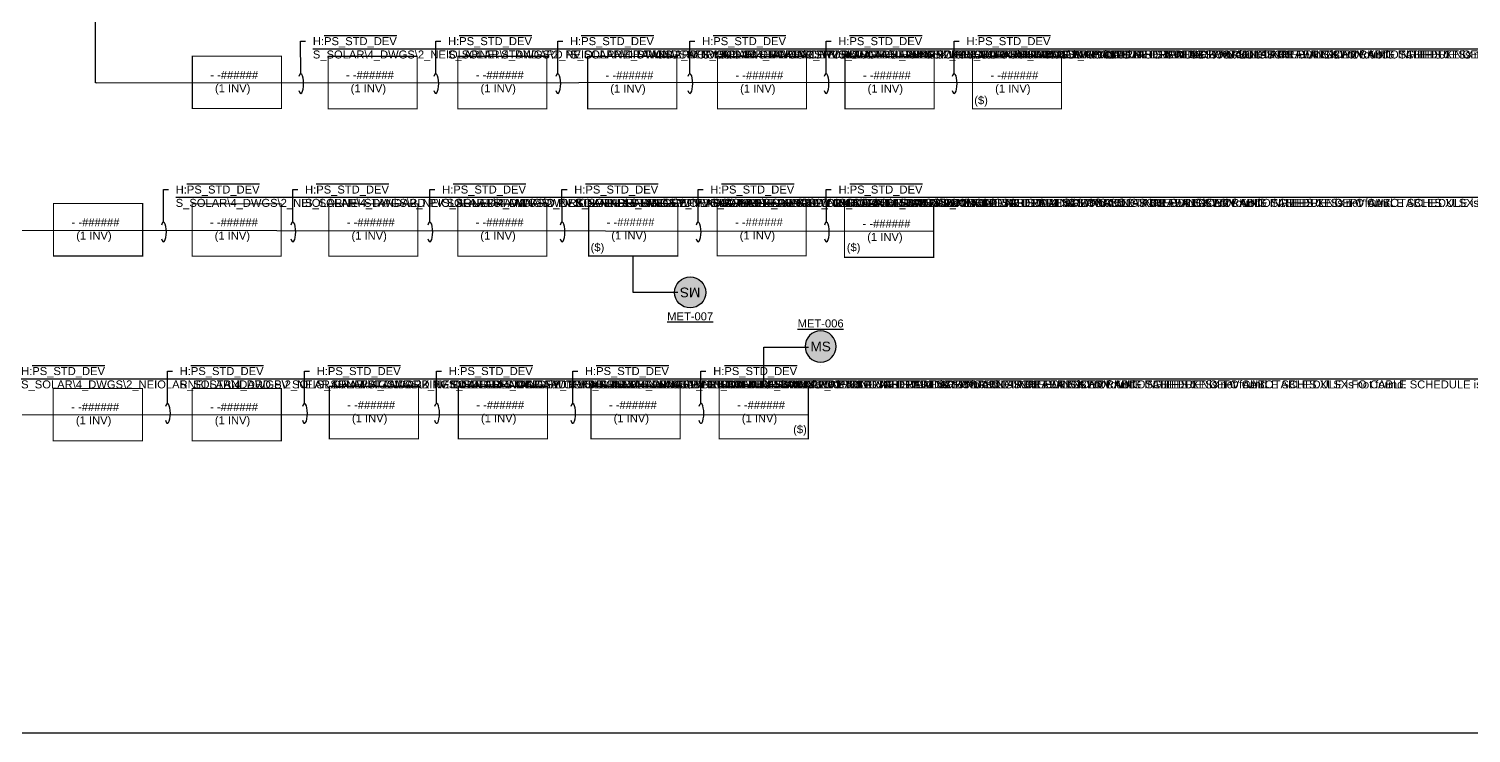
# Model space of a CAD drawing. Header units: feet. Extents: x -18 to 246, y -88 to 32.
# Drawn here: x 106.77 to 124.79, y -88 to -79.2 of the extents above; entities that cross this region are included whole.
import ezdxf
from ezdxf import colors
from ezdxf.entities.mleader import LeaderData, LeaderLine
from ezdxf.enums import TextEntityAlignment as Align
from ezdxf.math import Vec2, Vec3

# ---------------------------------------------------------------- set-up
doc = ezdxf.new("R2010")
doc.units = ezdxf.units.FT
doc.header["$MEASUREMENT"] = 0
doc.linetypes.add('PHANTOM2', pattern=[1.25, 0.625, -0.125, 0.125, -0.125, 0.125, -0.125])
for name, color, linetype in [('E-1LIN-EQPM-ENCL', 8, 'PHANTOM2'), ('E-CABL-FO-6_STND', 121, 'FIBER_OPTIC_6 STRAND'), ('G-ANNO-TEXT', 1, 'Continuous')]:
    doc.layers.add(name, color=color, linetype=linetype)
doc.layers.add('G-NPLT', color=67, linetype='Continuous', plot=False)
doc.styles.add('NEI-A', font='arial.ttf')
doc.styles.get("Standard").update_dxf_attribs({"font": 'arial.ttf'})
doc.linetypes.add('FIBER_OPTIC_6 STRAND', pattern='A,0.2,-0.05,0,-0.05,0.2,-0.15,["FO",Standard,S=0.1,R=0,X=-0.04,Y=-0.05],-0.25,0.2,-0.05,0,-0.05', length=1.2)
doc.linetypes.add('FIBER_OPTIC_FEEDER (OVERALL.5x)', pattern='A,0.1,-0.025,0,-0.025,0.1,-0.2,["FOF",Standard,S=0.13,R=0,X=-0.18,Y=-0.05],-0.2,0.1,-0.025,0,-0.025', length=0.8)

# ---------------------------------------------------------------- blocks, each defined once
blk = doc.blocks.new('PCS')
blk.add_wipeout([(10.996, 16.644), (12.109, 16.644), (12.109, 15.989), (10.996, 15.989)])
at = {"layer": 'E-1LIN-EQPM-ENCL', "linetype": 'Continuous', "const_width": 0.0135}
blk.add_lwpolyline([(12.109, 16.644), (10.996, 16.644), (10.996, 15.989), (12.109, 15.989)], close=True, dxfattribs=at)
blk = doc.blocks.new('*U24')
h = blk.add_hatch(color=255)
h.dxf.hatch_style = 1
edge = h.paths.add_edge_path()
edge.add_arc((0, 0), 0.2, 0, 360)
at = {"layer": 'defpoints', "color": 2}
for p, q in [((0, 0.24375), (0, 0.24375)), ((0, -0.24375), (0, -0.24375))]:
    blk.add_line(p, q, dxfattribs=at)
at = {"layer": 'G-ANNO-TEXT', "linetype": 'Continuous'}
blk.add_circle((0, 0), 0.2, dxfattribs=at)
at = {"layer": 'G-ANNO-TEXT', "style": 'NEI-A'}
blk.add_attdef('PV_LEGEND_CALLOUT', text='', height=0.125, dxfattribs=at).set_placement((0, 0), align=Align.MIDDLE_CENTER)
blk.add_attdef('PV_LEGEND_DESCRIPTION', text='', height=0.1, dxfattribs=at).set_placement((0.625, 0), align=Align.MIDDLE_LEFT)
blk = doc.blocks.new('Equipment Callout Arrowhead')
at = {"color": 0}
blk.add_ellipse((0, 0), major_axis=(0.99, 0), ratio=0.28679, start_param=-0.799881, end_param=3.941473, dxfattribs=at)

msp = doc.modelspace()

# ---------------------------------------------------------------- linework, layer by layer
at = {"color": 120, "linetype": 'FIBER_OPTIC_FEEDER (OVERALL.5x)', "flags": 128}
msp.add_lwpolyline([(107.611, -79.872), (107.603, -79.872), (107.617, -69.49)], dxfattribs=at)
at = {"layer": 'E-CABL-FO-6_STND', "ltscale": 0.8, "flags": 128}
for points in [[(114.881, -82.491), (114.322, -82.493), (114.322, -82.035)], [(115.952, -83.635), (115.952, -83.177), (116.511, -83.177)]]:
    msp.add_lwpolyline(points, dxfattribs=at)

# ---------------------------------------------------------------- block references
at = {"xscale": -1}
for p in [(120.923, -96.182), (122.619, -96.184), (124.24, -96.184), (125.862, -96.186), (127.483, -96.186), (129.076, -96.186), (130.669, -96.186), (119.19, -98.025), (120.92, -98.027), (122.628, -98.027), (124.239, -98.027), (127.478, -98.023), (129.071, -98.041), (119.186, -100.335), (120.922, -100.335), (122.634, -100.309), (124.246, -100.309), (125.903, -100.309)]:
    msp.add_blockref('PCS', p, dxfattribs=at)
at = {"layer": 'G-ANNO-TEXT'}
ref = msp.add_blockref('*U24', (115.033, -82.491), dxfattribs=dict(at, xscale=0.9720000292433572, yscale=0.9720000292433572, zscale=0.9720000292433572, rotation=180))
ref.add_attrib('PV_LEGEND_CALLOUT', 'MS', dxfattribs={"height": 0.1215, "rotation": 180, "style": 'NEI-A'}).set_placement((115.033, -82.491), align=Align.MIDDLE_CENTER)
ref = msp.add_blockref('*U24', (116.663, -83.167), dxfattribs=dict(at, xscale=-0.9720000292433572, yscale=0.9720000292433572, zscale=0.9720000292433572))
ref.add_attrib('PV_LEGEND_CALLOUT', 'MS', dxfattribs={"height": 0.1215, "style": 'NEI-A'}).set_placement((116.663, -83.167), align=Align.MIDDLE_CENTER)

# ---------------------------------------------------------------- texts
at = {"layer": 'G-ANNO-TEXT', "char_height": 0.1, "width": 0.27972, "style": 'NEI-A'}
for s, insert, attachment_point in [('{\\LMET-007}', (115.033, -82.74), 2), ('{\\LMET-006}', (116.663, -82.93), 8)]:
    msp.add_mtext(s, dxfattribs=dict(at, insert=insert, attachment_point=attachment_point))

# ---------------------------------------------------------------- leaders
at = {"layer": 'G-ANNO-TEXT'}
ml = msp.add_multileader_mtext('Standard', dxfattribs=at)
ml.set_content('H:\\OPS_STD_DEV\\PS_SOLAR\\4_DWGS\\2_NEI\\SOLAR\\NEI STANDARD PV SOLAR DRAWINGS\\WORKING IN\\REFERENCE\\PV AUTOTABLES.XLSX:FO CABLE SCHEDULE is not found.', color=256, style='NEI-A')
ml.set_leader_properties()
ml.set_arrow_properties(name='Equipment Callout Arrowhead')
ml.build(insert=Vec2(0, 0))
ml.multileader.update_dxf_attribs({"dogleg_length": 0.0625, "arrow_head_size": 0.125})
ctx = ml.context
ctx.base_point, ctx.char_height, ctx.arrow_head_size, ctx.landing_gap_size, ctx.plane_origin = Vec3(121.039, -77.501), 0.1, 0.125, 0.09, Vec3(120.977, -78.031)
notes = []
notes.append((ctx, [(0, (1, 1, 0), (120.977, -77.501), (1, 0), 0.0625, [(0, [(120.977, -78.031)], 0, [])])]))
ctx.mtext.insert, ctx.mtext.width, ctx.mtext.flow_direction = Vec3(121.129, -77.451), 0.00107, 5
for ctx, leaders in notes:
    for number, flags, end, landing, length, lines in leaders:
        leader = LeaderData()
        leader.index, (leader.has_last_leader_line, leader.has_dogleg_vector, leader.attachment_direction) = number, flags
        leader.last_leader_point, leader.dogleg_vector, leader.dogleg_length = Vec3(end), Vec3(landing), length
        for number, points, colour, breaks in lines:
            line = LeaderLine()
            line.index, line.vertices, line.color, line.breaks = number, Vec3.list(points), colors.encode_raw_color(colour), breaks
            leader.lines.append(line)
        ctx.leaders.append(leader)

# ---------------------------------------------------------------- next in the draw order: linework, layer by layer
at = {"color": 120, "linetype": 'FIBER_OPTIC_FEEDER (OVERALL.5x)', "flags": 128}
msp.add_lwpolyline([(107.611, -79.872), (119.673, -79.864)], dxfattribs=at)

# ---------------------------------------------------------------- next in the draw order: block references
at = {"xscale": -1}
for p in [(125.874, -98.025), (127.505, -100.309)]:
    msp.add_blockref('PCS', p, dxfattribs=at)

# ---------------------------------------------------------------- next in the draw order: texts
at = {"layer": 'G-ANNO-TEXT', "char_height": 0.1, "attachment_point": 5, "style": 'NEI-A'}
for s, width, insert in [('\xa0- -###### \\P(1 INV)', 1.07408, (109.318, -79.87)), ('\xa0- -###### \\P(1 INV)', 1.07408, (111.013, -79.872)), ('\xa0- -###### \\P(1 INV)', 1.07408, (112.635, -79.872)), ('\xa0- -###### \\P(1 INV)', 1.07408, (114.256, -79.874)), ('\xa0- -###### \\P(1 INV)', 1.07408, (115.878, -79.874)), ('\xa0- -###### \\P(1 INV)', 1.07408, (117.471, -79.874)), ('\xa0- -###### \\P(1 INV)', 1.07408, (119.064, -79.874)), ('($)', 0.28859, (118.667, -80.104)), ('\xa0- -###### \\P(1 INV)', 1.07408, (107.585, -81.712)), ('\xa0- -###### \\P(1 INV)', 1.07408, (109.314, -81.713)), ('\xa0- -###### \\P(1 INV)', 1.07408, (111.023, -81.713)), ('\xa0- -###### \\P(1 INV)', 1.07408, (112.633, -81.713)), ('\xa0- -###### \\P(1 INV)', 1.07408, (115.873, -81.711)), ('\xa0- -###### \\P(1 INV)', 1.07408, (117.466, -81.729)), ('($)', 0.28859, (117.075, -81.942)), ('\xa0- -###### \\P(1 INV)', 1.07408, (107.581, -84.021)), ('\xa0- -###### \\P(1 INV)', 1.07408, (109.316, -84.021)), ('\xa0- -###### \\P(1 INV)', 1.07408, (111.029, -83.995)), ('\xa0- -###### \\P(1 INV)', 1.07408, (112.641, -83.995)), ('\xa0- -###### \\P(1 INV)', 1.07408, (114.298, -83.995))]:
    msp.add_mtext_dynamic_manual_height_columns(s, width=width, gutter_width=0.547, heights=[0], dxfattribs=dict(at, insert=insert))

# ---------------------------------------------------------------- next in the draw order: leaders
at = {"layer": 'G-ANNO-TEXT'}
ml = msp.add_multileader_mtext('Standard', dxfattribs=at)
ml.set_content('H:\\OPS_STD_DEV\\PS_SOLAR\\4_DWGS\\2_NEI\\SOLAR\\NEI STANDARD PV SOLAR DRAWINGS\\WORKING IN\\REFERENCE\\PV AUTOTABLES.XLSX:FO CABLE SCHEDULE is not found.', color=256, style='NEI-A')
ml.set_leader_properties()
ml.set_arrow_properties(name='Equipment Callout Arrowhead')
ml.build(insert=Vec2(0, 0))
ml.multileader.update_dxf_attribs({"dogleg_length": 0.0625, "arrow_head_size": 0.125})
ctx = ml.context
ctx.base_point, ctx.char_height, ctx.arrow_head_size, ctx.landing_gap_size, ctx.plane_origin = Vec3(116.341, -77.501), 0.1, 0.125, 0.09, Vec3(116.279, -78.031)
notes = []
notes.append((ctx, [(0, (1, 1, 0), (116.278, -77.501), (1, 0), 0.0625, [(0, [(116.279, -78.031)], 0, [])])]))
ctx.mtext.insert, ctx.mtext.width, ctx.mtext.flow_direction = Vec3(116.431, -77.451), 0.00107, 5
ml = msp.add_multileader_mtext('Standard', dxfattribs=at)
ml.set_content('H:\\OPS_STD_DEV\\PS_SOLAR\\4_DWGS\\2_NEI\\SOLAR\\NEI STANDARD PV SOLAR DRAWINGS\\WORKING IN\\REFERENCE\\PV AUTOTABLES.XLSX:FO CABLE SCHEDULE is not found.', color=256, style='NEI-A')
ml.set_leader_properties()
ml.set_arrow_properties(name='Equipment Callout Arrowhead')
ml.build(insert=Vec2(0, 0))
ml.multileader.update_dxf_attribs({"dogleg_length": 0.0625, "arrow_head_size": 0.125})
ctx = ml.context
ctx.base_point, ctx.char_height, ctx.arrow_head_size, ctx.landing_gap_size, ctx.plane_origin = Vec3(118.701, -77.501), 0.1, 0.125, 0.09, Vec3(118.639, -78.031)
notes.append((ctx, [(0, (1, 1, 0), (118.639, -77.501), (1, 0), 0.0625, [(0, [(118.639, -78.031)], 0, [])])]))
ctx.mtext.insert, ctx.mtext.width, ctx.mtext.flow_direction = Vec3(118.791, -77.451), 0.00107, 5
ml = msp.add_multileader_mtext('Standard', dxfattribs=at)
ml.set_content('H:\\OPS_STD_DEV\\PS_SOLAR\\4_DWGS\\2_NEI\\SOLAR\\NEI STANDARD PV SOLAR DRAWINGS\\WORKING IN\\REFERENCE\\PV AUTOTABLES.XLSX:FO CABLE SCHEDULE is not found.', color=256, style='NEI-A')
ml.set_leader_properties()
ml.set_arrow_properties(name='Equipment Callout Arrowhead')
ml.build(insert=Vec2(0, 0))
ml.multileader.update_dxf_attribs({"dogleg_length": 0.0625, "arrow_head_size": 0.125})
ctx = ml.context
ctx.base_point, ctx.char_height, ctx.arrow_head_size, ctx.landing_gap_size, ctx.plane_origin = Vec3(116.793, -79.35), 0.1, 0.125, 0.09, Vec3(116.731, -79.88)
notes.append((ctx, [(0, (1, 1, 0), (116.73, -79.35), (1, 0), 0.0625, [(0, [(116.731, -79.88)], 0, [])])]))
ctx.mtext.insert, ctx.mtext.width, ctx.mtext.flow_direction = Vec3(116.883, -79.3), 0.00107, 5
ml = msp.add_multileader_mtext('Standard', dxfattribs=at)
ml.set_content('H:\\OPS_STD_DEV\\PS_SOLAR\\4_DWGS\\2_NEI\\SOLAR\\NEI STANDARD PV SOLAR DRAWINGS\\WORKING IN\\REFERENCE\\PV AUTOTABLES.XLSX:FO CABLE SCHEDULE is not found.', color=256, style='NEI-A')
ml.set_leader_properties()
ml.set_arrow_properties(name='Equipment Callout Arrowhead')
ml.build(insert=Vec2(0, 0))
ml.multileader.update_dxf_attribs({"dogleg_length": 0.0625, "arrow_head_size": 0.125})
ctx = ml.context
ctx.base_point, ctx.char_height, ctx.arrow_head_size, ctx.landing_gap_size, ctx.plane_origin = Vec3(118.395, -79.35), 0.1, 0.125, 0.09, Vec3(118.332, -79.88)
notes.append((ctx, [(0, (1, 1, 0), (118.332, -79.35), (1, 0), 0.0625, [(0, [(118.332, -79.88)], 0, [])])]))
ctx.mtext.insert, ctx.mtext.width, ctx.mtext.flow_direction = Vec3(118.485, -79.3), 0.00107, 5
ml = msp.add_multileader_mtext('Standard', dxfattribs=at)
ml.set_content('H:\\OPS_STD_DEV\\PS_SOLAR\\4_DWGS\\2_NEI\\SOLAR\\NEI STANDARD PV SOLAR DRAWINGS\\WORKING IN\\REFERENCE\\PV AUTOTABLES.XLSX:FO CABLE SCHEDULE is not found.', color=256, style='NEI-A')
ml.set_leader_properties()
ml.set_arrow_properties(name='Equipment Callout Arrowhead')
ml.build(insert=Vec2(0, 0))
ml.multileader.update_dxf_attribs({"dogleg_length": 0.0625, "arrow_head_size": 0.125})
ctx = ml.context
ctx.base_point, ctx.char_height, ctx.arrow_head_size, ctx.landing_gap_size, ctx.plane_origin = Vec3(116.797, -81.205), 0.1, 0.125, 0.09, Vec3(116.735, -81.735)
notes.append((ctx, [(0, (1, 1, 0), (116.734, -81.205), (1, 0), 0.0625, [(0, [(116.735, -81.735)], 0, [])])]))
ctx.mtext.insert, ctx.mtext.width, ctx.mtext.flow_direction = Vec3(116.887, -81.155), 0.00107, 5
for ctx, leaders in notes:
    for number, flags, end, landing, length, lines in leaders:
        leader = LeaderData()
        leader.index, (leader.has_last_leader_line, leader.has_dogleg_vector, leader.attachment_direction) = number, flags
        leader.last_leader_point, leader.dogleg_vector, leader.dogleg_length = Vec3(end), Vec3(landing), length
        for number, points, colour, breaks in lines:
            line = LeaderLine()
            line.index, line.vertices, line.color, line.breaks = number, Vec3.list(points), colors.encode_raw_color(colour), breaks
            leader.lines.append(line)
        ctx.leaders.append(leader)

# ---------------------------------------------------------------- next in the draw order: linework, layer by layer
at = {"color": 120, "linetype": 'FIBER_OPTIC_FEEDER (OVERALL.5x)', "flags": 128}
for points in [[(105.763, -81.713), (118.075, -81.725)], [(103.895, -84.023), (116.508, -84.015)]]:
    msp.add_lwpolyline(points, dxfattribs=at)
at = {"layer": 'G-NPLT'}
msp.add_lwpolyline([(101.346, -64.99), (128.255, -64.99), (128.255, -88), (101.346, -88)], close=True, dxfattribs=at)

# ---------------------------------------------------------------- next in the draw order: texts
at = {"layer": 'G-ANNO-TEXT', "char_height": 0.1, "attachment_point": 5, "style": 'NEI-A'}
for s, width, insert in [('\xa0- -###### \\P(1 INV)', 1.07408, (114.269, -81.711)), ('($)', 0.28859, (113.875, -81.942)), ('\xa0- -###### \\P(1 INV)', 1.07408, (115.899, -83.995)), ('($)', 0.28859, (116.405, -84.217))]:
    msp.add_mtext_dynamic_manual_height_columns(s, width=width, gutter_width=0.547, heights=[0], dxfattribs=dict(at, insert=insert))

# ---------------------------------------------------------------- next in the draw order: leaders
at = {"layer": 'G-ANNO-TEXT'}
ml = msp.add_multileader_mtext('Standard', dxfattribs=at)
ml.set_content('H:\\OPS_STD_DEV\\PS_SOLAR\\4_DWGS\\2_NEI\\SOLAR\\NEI STANDARD PV SOLAR DRAWINGS\\WORKING IN\\REFERENCE\\PV AUTOTABLES.XLSX:FO CABLE SCHEDULE is not found.', color=256, style='NEI-A')
ml.set_leader_properties()
ml.set_arrow_properties(name='Equipment Callout Arrowhead')
ml.build(insert=Vec2(0, 0))
ml.multileader.update_dxf_attribs({"dogleg_length": 0.0625, "arrow_head_size": 0.125})
ctx = ml.context
ctx.base_point, ctx.char_height, ctx.arrow_head_size, ctx.landing_gap_size, ctx.plane_origin = Vec3(111.498, -77.501), 0.1, 0.125, 0.09, Vec3(111.436, -78.031)
notes = []
notes.append((ctx, [(0, (1, 1, 0), (111.436, -77.501), (1, 0), 0.0625, [(0, [(111.436, -78.031)], 0, [])])]))
ctx.mtext.insert, ctx.mtext.width, ctx.mtext.flow_direction = Vec3(111.588, -77.451), 0.00107, 5
ml = msp.add_multileader_mtext('Standard', dxfattribs=at)
ml.set_content('H:\\OPS_STD_DEV\\PS_SOLAR\\4_DWGS\\2_NEI\\SOLAR\\NEI STANDARD PV SOLAR DRAWINGS\\WORKING IN\\REFERENCE\\PV AUTOTABLES.XLSX:FO CABLE SCHEDULE is not found.', color=256, style='NEI-A')
ml.set_leader_properties()
ml.set_arrow_properties(name='Equipment Callout Arrowhead')
ml.build(insert=Vec2(0, 0))
ml.multileader.update_dxf_attribs({"dogleg_length": 0.0625, "arrow_head_size": 0.125})
ctx = ml.context
ctx.base_point, ctx.char_height, ctx.arrow_head_size, ctx.landing_gap_size, ctx.plane_origin = Vec3(113.934, -77.501), 0.1, 0.125, 0.09, Vec3(113.872, -78.031)
notes.append((ctx, [(0, (1, 1, 0), (113.872, -77.501), (1, 0), 0.0625, [(0, [(113.872, -78.031)], 0, [])])]))
ctx.mtext.insert, ctx.mtext.width, ctx.mtext.flow_direction = Vec3(114.024, -77.451), 0.00107, 5
ml = msp.add_multileader_mtext('Standard', dxfattribs=at)
ml.set_content('H:\\OPS_STD_DEV\\PS_SOLAR\\4_DWGS\\2_NEI\\SOLAR\\NEI STANDARD PV SOLAR DRAWINGS\\WORKING IN\\REFERENCE\\PV AUTOTABLES.XLSX:FO CABLE SCHEDULE is not found.', color=256, style='NEI-A')
ml.set_leader_properties()
ml.set_arrow_properties(name='Equipment Callout Arrowhead')
ml.build(insert=Vec2(0, 0))
ml.multileader.update_dxf_attribs({"dogleg_length": 0.0625, "arrow_head_size": 0.125})
ctx = ml.context
ctx.base_point, ctx.char_height, ctx.arrow_head_size, ctx.landing_gap_size, ctx.plane_origin = Vec3(110.23, -79.35), 0.1, 0.125, 0.09, Vec3(110.168, -79.88)
notes.append((ctx, [(0, (1, 1, 0), (110.167, -79.35), (1, 0), 0.0625, [(0, [(110.168, -79.88)], 0, [])])]))
ctx.mtext.insert, ctx.mtext.width, ctx.mtext.flow_direction = Vec3(110.32, -79.3), 0.00107, 5
ml = msp.add_multileader_mtext('Standard', dxfattribs=at)
ml.set_content('H:\\OPS_STD_DEV\\PS_SOLAR\\4_DWGS\\2_NEI\\SOLAR\\NEI STANDARD PV SOLAR DRAWINGS\\WORKING IN\\REFERENCE\\PV AUTOTABLES.XLSX:FO CABLE SCHEDULE is not found.', color=256, style='NEI-A')
ml.set_leader_properties()
ml.set_arrow_properties(name='Equipment Callout Arrowhead')
ml.build(insert=Vec2(0, 0))
ml.multileader.update_dxf_attribs({"dogleg_length": 0.0625, "arrow_head_size": 0.125})
ctx = ml.context
ctx.base_point, ctx.char_height, ctx.arrow_head_size, ctx.landing_gap_size, ctx.plane_origin = Vec3(111.918, -79.35), 0.1, 0.125, 0.09, Vec3(111.856, -79.88)
notes.append((ctx, [(0, (1, 1, 0), (111.856, -79.35), (1, 0), 0.0625, [(0, [(111.856, -79.88)], 0, [])])]))
ctx.mtext.insert, ctx.mtext.width, ctx.mtext.flow_direction = Vec3(112.008, -79.3), 0.00107, 5
ml = msp.add_multileader_mtext('Standard', dxfattribs=at)
ml.set_content('H:\\OPS_STD_DEV\\PS_SOLAR\\4_DWGS\\2_NEI\\SOLAR\\NEI STANDARD PV SOLAR DRAWINGS\\WORKING IN\\REFERENCE\\PV AUTOTABLES.XLSX:FO CABLE SCHEDULE is not found.', color=256, style='NEI-A')
ml.set_leader_properties()
ml.set_arrow_properties(name='Equipment Callout Arrowhead')
ml.build(insert=Vec2(0, 0))
ml.multileader.update_dxf_attribs({"dogleg_length": 0.0625, "arrow_head_size": 0.125})
ctx = ml.context
ctx.base_point, ctx.char_height, ctx.arrow_head_size, ctx.landing_gap_size, ctx.plane_origin = Vec3(113.442, -79.35), 0.1, 0.125, 0.09, Vec3(113.38, -79.88)
notes.append((ctx, [(0, (1, 1, 0), (113.379, -79.35), (1, 0), 0.0625, [(0, [(113.38, -79.88)], 0, [])])]))
ctx.mtext.insert, ctx.mtext.width, ctx.mtext.flow_direction = Vec3(113.532, -79.3), 0.00107, 5
ml = msp.add_multileader_mtext('Standard', dxfattribs=at)
ml.set_content('H:\\OPS_STD_DEV\\PS_SOLAR\\4_DWGS\\2_NEI\\SOLAR\\NEI STANDARD PV SOLAR DRAWINGS\\WORKING IN\\REFERENCE\\PV AUTOTABLES.XLSX:FO CABLE SCHEDULE is not found.', color=256, style='NEI-A')
ml.set_leader_properties()
ml.set_arrow_properties(name='Equipment Callout Arrowhead')
ml.build(insert=Vec2(0, 0))
ml.multileader.update_dxf_attribs({"dogleg_length": 0.0625, "arrow_head_size": 0.125})
ctx = ml.context
ctx.base_point, ctx.char_height, ctx.arrow_head_size, ctx.landing_gap_size, ctx.plane_origin = Vec3(115.092, -79.35), 0.1, 0.125, 0.09, Vec3(115.03, -79.88)
notes.append((ctx, [(0, (1, 1, 0), (115.03, -79.35), (1, 0), 0.0625, [(0, [(115.03, -79.88)], 0, [])])]))
ctx.mtext.insert, ctx.mtext.width, ctx.mtext.flow_direction = Vec3(115.182, -79.3), 0.00107, 5
ml = msp.add_multileader_mtext('Standard', dxfattribs=at)
ml.set_content('H:\\OPS_STD_DEV\\PS_SOLAR\\4_DWGS\\2_NEI\\SOLAR\\NEI STANDARD PV SOLAR DRAWINGS\\WORKING IN\\REFERENCE\\PV AUTOTABLES.XLSX:FO CABLE SCHEDULE is not found.', color=256, style='NEI-A')
ml.set_leader_properties()
ml.set_arrow_properties(name='Equipment Callout Arrowhead')
ml.build(insert=Vec2(0, 0))
ml.multileader.update_dxf_attribs({"dogleg_length": 0.0625, "arrow_head_size": 0.125})
ctx = ml.context
ctx.base_point, ctx.char_height, ctx.arrow_head_size, ctx.landing_gap_size, ctx.plane_origin = Vec3(108.516, -81.205), 0.1, 0.125, 0.09, Vec3(108.454, -81.735)
notes.append((ctx, [(0, (1, 1, 0), (108.454, -81.205), (1, 0), 0.0625, [(0, [(108.454, -81.735)], 0, [])])]))
ctx.mtext.insert, ctx.mtext.width, ctx.mtext.flow_direction = Vec3(108.606, -81.155), 0.00107, 5
ml = msp.add_multileader_mtext('Standard', dxfattribs=at)
ml.set_content('H:\\OPS_STD_DEV\\PS_SOLAR\\4_DWGS\\2_NEI\\SOLAR\\NEI STANDARD PV SOLAR DRAWINGS\\WORKING IN\\REFERENCE\\PV AUTOTABLES.XLSX:FO CABLE SCHEDULE is not found.', color=256, style='NEI-A')
ml.set_leader_properties()
ml.set_arrow_properties(name='Equipment Callout Arrowhead')
ml.build(insert=Vec2(0, 0))
ml.multileader.update_dxf_attribs({"dogleg_length": 0.0625, "arrow_head_size": 0.125})
ctx = ml.context
ctx.base_point, ctx.char_height, ctx.arrow_head_size, ctx.landing_gap_size, ctx.plane_origin = Vec3(110.132, -81.205), 0.1, 0.125, 0.09, Vec3(110.07, -81.735)
notes.append((ctx, [(0, (1, 1, 0), (110.07, -81.205), (1, 0), 0.0625, [(0, [(110.07, -81.735)], 0, [])])]))
ctx.mtext.insert, ctx.mtext.width, ctx.mtext.flow_direction = Vec3(110.222, -81.155), 0.00107, 5
ml = msp.add_multileader_mtext('Standard', dxfattribs=at)
ml.set_content('H:\\OPS_STD_DEV\\PS_SOLAR\\4_DWGS\\2_NEI\\SOLAR\\NEI STANDARD PV SOLAR DRAWINGS\\WORKING IN\\REFERENCE\\PV AUTOTABLES.XLSX:FO CABLE SCHEDULE is not found.', color=256, style='NEI-A')
ml.set_leader_properties()
ml.set_arrow_properties(name='Equipment Callout Arrowhead')
ml.build(insert=Vec2(0, 0))
ml.multileader.update_dxf_attribs({"dogleg_length": 0.0625, "arrow_head_size": 0.125})
ctx = ml.context
ctx.base_point, ctx.char_height, ctx.arrow_head_size, ctx.landing_gap_size, ctx.plane_origin = Vec3(111.844, -81.205), 0.1, 0.125, 0.09, Vec3(111.782, -81.735)
notes.append((ctx, [(0, (1, 1, 0), (111.782, -81.205), (1, 0), 0.0625, [(0, [(111.782, -81.735)], 0, [])])]))
ctx.mtext.insert, ctx.mtext.width, ctx.mtext.flow_direction = Vec3(111.934, -81.155), 0.00107, 5
ml = msp.add_multileader_mtext('Standard', dxfattribs=at)
ml.set_content('H:\\OPS_STD_DEV\\PS_SOLAR\\4_DWGS\\2_NEI\\SOLAR\\NEI STANDARD PV SOLAR DRAWINGS\\WORKING IN\\REFERENCE\\PV AUTOTABLES.XLSX:FO CABLE SCHEDULE is not found.', color=256, style='NEI-A')
ml.set_leader_properties()
ml.set_arrow_properties(name='Equipment Callout Arrowhead')
ml.build(insert=Vec2(0, 0))
ml.multileader.update_dxf_attribs({"dogleg_length": 0.0625, "arrow_head_size": 0.125})
ctx = ml.context
ctx.base_point, ctx.char_height, ctx.arrow_head_size, ctx.landing_gap_size, ctx.plane_origin = Vec3(113.495, -81.205), 0.1, 0.125, 0.09, Vec3(113.433, -81.735)
notes.append((ctx, [(0, (1, 1, 0), (113.432, -81.205), (1, 0), 0.0625, [(0, [(113.433, -81.735)], 0, [])])]))
ctx.mtext.insert, ctx.mtext.width, ctx.mtext.flow_direction = Vec3(113.585, -81.155), 0.00107, 5
ml = msp.add_multileader_mtext('Standard', dxfattribs=at)
ml.set_content('H:\\OPS_STD_DEV\\PS_SOLAR\\4_DWGS\\2_NEI\\SOLAR\\NEI STANDARD PV SOLAR DRAWINGS\\WORKING IN\\REFERENCE\\PV AUTOTABLES.XLSX:FO CABLE SCHEDULE is not found.', color=256, style='NEI-A')
ml.set_leader_properties()
ml.set_arrow_properties(name='Equipment Callout Arrowhead')
ml.build(insert=Vec2(0, 0))
ml.multileader.update_dxf_attribs({"dogleg_length": 0.0625, "arrow_head_size": 0.125})
ctx = ml.context
ctx.base_point, ctx.char_height, ctx.arrow_head_size, ctx.landing_gap_size, ctx.plane_origin = Vec3(115.195, -81.205), 0.1, 0.125, 0.09, Vec3(115.133, -81.735)
notes.append((ctx, [(0, (1, 1, 0), (115.133, -81.205), (1, 0), 0.0625, [(0, [(115.133, -81.735)], 0, [])])]))
ctx.mtext.insert, ctx.mtext.width, ctx.mtext.flow_direction = Vec3(115.285, -81.155), 0.00107, 5
ml = msp.add_multileader_mtext('Standard', dxfattribs=at)
ml.set_content('H:\\OPS_STD_DEV\\PS_SOLAR\\4_DWGS\\2_NEI\\SOLAR\\NEI STANDARD PV SOLAR DRAWINGS\\WORKING IN\\REFERENCE\\PV AUTOTABLES.XLSX:FO CABLE SCHEDULE is not found.', color=256, style='NEI-A')
ml.set_leader_properties()
ml.set_arrow_properties(name='Equipment Callout Arrowhead')
ml.build(insert=Vec2(0, 0))
ml.multileader.update_dxf_attribs({"dogleg_length": 0.0625, "arrow_head_size": 0.125})
ctx = ml.context
ctx.base_point, ctx.char_height, ctx.arrow_head_size, ctx.landing_gap_size, ctx.plane_origin = Vec3(106.585, -83.474), 0.1, 0.125, 0.09, Vec3(106.523, -84.003)
notes.append((ctx, [(0, (1, 1, 0), (106.523, -83.474), (1, 0), 0.0625, [(0, [(106.523, -84.003)], 0, [])])]))
ctx.mtext.insert, ctx.mtext.width, ctx.mtext.flow_direction = Vec3(106.675, -83.424), 0.00107, 5
ml = msp.add_multileader_mtext('Standard', dxfattribs=at)
ml.set_content('H:\\OPS_STD_DEV\\PS_SOLAR\\4_DWGS\\2_NEI\\SOLAR\\NEI STANDARD PV SOLAR DRAWINGS\\WORKING IN\\REFERENCE\\PV AUTOTABLES.XLSX:FO CABLE SCHEDULE is not found.', color=256, style='NEI-A')
ml.set_leader_properties()
ml.set_arrow_properties(name='Equipment Callout Arrowhead')
ml.build(insert=Vec2(0, 0))
ml.multileader.update_dxf_attribs({"dogleg_length": 0.0625, "arrow_head_size": 0.125})
ctx = ml.context
ctx.base_point, ctx.char_height, ctx.arrow_head_size, ctx.landing_gap_size, ctx.plane_origin = Vec3(108.566, -83.474), 0.1, 0.125, 0.09, Vec3(108.504, -84.003)
notes.append((ctx, [(0, (1, 1, 0), (108.504, -83.474), (1, 0), 0.0625, [(0, [(108.504, -84.003)], 0, [])])]))
ctx.mtext.insert, ctx.mtext.width, ctx.mtext.flow_direction = Vec3(108.656, -83.424), 0.00107, 5
ml = msp.add_multileader_mtext('Standard', dxfattribs=at)
ml.set_content('H:\\OPS_STD_DEV\\PS_SOLAR\\4_DWGS\\2_NEI\\SOLAR\\NEI STANDARD PV SOLAR DRAWINGS\\WORKING IN\\REFERENCE\\PV AUTOTABLES.XLSX:FO CABLE SCHEDULE is not found.', color=256, style='NEI-A')
ml.set_leader_properties()
ml.set_arrow_properties(name='Equipment Callout Arrowhead')
ml.build(insert=Vec2(0, 0))
ml.multileader.update_dxf_attribs({"dogleg_length": 0.0625, "arrow_head_size": 0.125})
ctx = ml.context
ctx.base_point, ctx.char_height, ctx.arrow_head_size, ctx.landing_gap_size, ctx.plane_origin = Vec3(110.278, -83.474), 0.1, 0.125, 0.09, Vec3(110.216, -84.003)
notes.append((ctx, [(0, (1, 1, 0), (110.215, -83.474), (1, 0), 0.0625, [(0, [(110.216, -84.003)], 0, [])])]))
ctx.mtext.insert, ctx.mtext.width, ctx.mtext.flow_direction = Vec3(110.368, -83.424), 0.00107, 5
ml = msp.add_multileader_mtext('Standard', dxfattribs=at)
ml.set_content('H:\\OPS_STD_DEV\\PS_SOLAR\\4_DWGS\\2_NEI\\SOLAR\\NEI STANDARD PV SOLAR DRAWINGS\\WORKING IN\\REFERENCE\\PV AUTOTABLES.XLSX:FO CABLE SCHEDULE is not found.', color=256, style='NEI-A')
ml.set_leader_properties()
ml.set_arrow_properties(name='Equipment Callout Arrowhead')
ml.build(insert=Vec2(0, 0))
ml.multileader.update_dxf_attribs({"dogleg_length": 0.0625, "arrow_head_size": 0.125})
ctx = ml.context
ctx.base_point, ctx.char_height, ctx.arrow_head_size, ctx.landing_gap_size, ctx.plane_origin = Vec3(111.928, -83.474), 0.1, 0.125, 0.09, Vec3(111.866, -84.003)
notes.append((ctx, [(0, (1, 1, 0), (111.866, -83.474), (1, 0), 0.0625, [(0, [(111.866, -84.003)], 0, [])])]))
ctx.mtext.insert, ctx.mtext.width, ctx.mtext.flow_direction = Vec3(112.018, -83.424), 0.00107, 5
ml = msp.add_multileader_mtext('Standard', dxfattribs=at)
ml.set_content('H:\\OPS_STD_DEV\\PS_SOLAR\\4_DWGS\\2_NEI\\SOLAR\\NEI STANDARD PV SOLAR DRAWINGS\\WORKING IN\\REFERENCE\\PV AUTOTABLES.XLSX:FO CABLE SCHEDULE is not found.', color=256, style='NEI-A')
ml.set_leader_properties()
ml.set_arrow_properties(name='Equipment Callout Arrowhead')
ml.build(insert=Vec2(0, 0))
ml.multileader.update_dxf_attribs({"dogleg_length": 0.0625, "arrow_head_size": 0.125})
ctx = ml.context
ctx.base_point, ctx.char_height, ctx.arrow_head_size, ctx.landing_gap_size, ctx.plane_origin = Vec3(113.629, -83.474), 0.1, 0.125, 0.09, Vec3(113.566, -84.003)
notes.append((ctx, [(0, (1, 1, 0), (113.566, -83.474), (1, 0), 0.0625, [(0, [(113.566, -84.003)], 0, [])])]))
ctx.mtext.insert, ctx.mtext.width, ctx.mtext.flow_direction = Vec3(113.719, -83.424), 0.00107, 5
ml = msp.add_multileader_mtext('Standard', dxfattribs=at)
ml.set_content('H:\\OPS_STD_DEV\\PS_SOLAR\\4_DWGS\\2_NEI\\SOLAR\\NEI STANDARD PV SOLAR DRAWINGS\\WORKING IN\\REFERENCE\\PV AUTOTABLES.XLSX:FO CABLE SCHEDULE is not found.', color=256, style='NEI-A')
ml.set_leader_properties()
ml.set_arrow_properties(name='Equipment Callout Arrowhead')
ml.build(insert=Vec2(0, 0))
ml.multileader.update_dxf_attribs({"dogleg_length": 0.0625, "arrow_head_size": 0.125})
ctx = ml.context
ctx.base_point, ctx.char_height, ctx.arrow_head_size, ctx.landing_gap_size, ctx.plane_origin = Vec3(115.231, -83.474), 0.1, 0.125, 0.09, Vec3(115.168, -84.003)
notes.append((ctx, [(0, (1, 1, 0), (115.168, -83.474), (1, 0), 0.0625, [(0, [(115.168, -84.003)], 0, [])])]))
ctx.mtext.insert, ctx.mtext.width, ctx.mtext.flow_direction = Vec3(115.321, -83.424), 0.00107, 5
for ctx, leaders in notes:
    for number, flags, end, landing, length, lines in leaders:
        leader = LeaderData()
        leader.index, (leader.has_last_leader_line, leader.has_dogleg_vector, leader.attachment_direction) = number, flags
        leader.last_leader_point, leader.dogleg_vector, leader.dogleg_length = Vec3(end), Vec3(landing), length
        for number, points, colour, breaks in lines:
            line = LeaderLine()
            line.index, line.vertices, line.color, line.breaks = number, Vec3.list(points), colors.encode_raw_color(colour), breaks
            leader.lines.append(line)
        ctx.leaders.append(leader)

doc.saveas('drawing.dxf')
